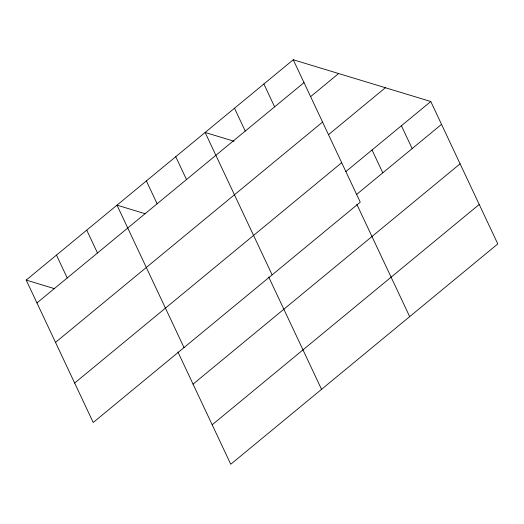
<?xml version="1.0" encoding="UTF-8"?>
<svg xmlns="http://www.w3.org/2000/svg" width="524" height="524" viewBox="0 0 524 524"><rect width="100%" height="100%" fill="white"/><g stroke="black" fill="none" stroke-linecap="round" stroke-linejoin="round"><path stroke-width="0.79" d="M293.25 59.756L360.263 202.166L93.213 422.488L26.2 280.078L293.25 59.756L430.787 101.512L497.8 243.922L230.75 464.244L177.931 351.99M36.955 302.931L303.999 82.609M310.509 96.737L338.635 73.537M55.518 342.382L322.568 122.059M328.522 134.655L385.395 87.731M74.65 383.037L341.694 162.715M345.788 171.636L430.787 101.512M356.536 194.489L441.542 124.358M193.061 384.138L460.105 163.816M212.187 424.787L479.231 204.465M234.077 141.251L205.12 132.461L272.133 274.871M145.168 213.72L116.996 205.166L184.009 347.582M26.2 280.078L54.372 288.632M401.41 125.747L412.165 148.6M372.033 149.982L382.789 172.835M356.851 204.373L409.676 316.627M263.873 83.991L274.622 106.844M234.497 108.226L245.252 131.079M268.727 277.078L321.546 389.332M175.743 156.696L186.498 179.549M146.373 180.931L157.121 203.784M86.729 230.141L97.484 252.987M56.468 255.109L67.216 277.962"/></g></svg>
